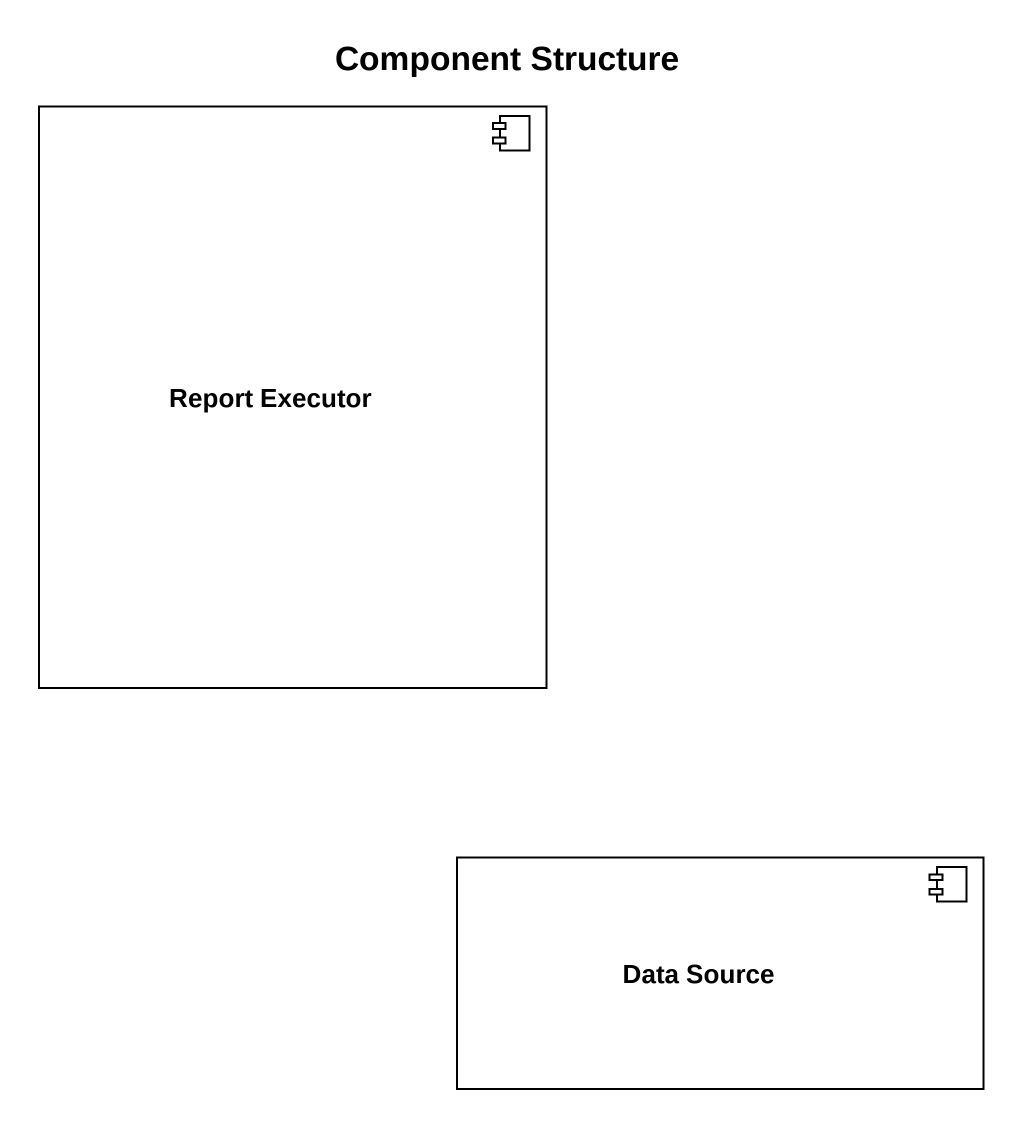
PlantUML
@startuml
title Component Structure
component "Report Executor" as Report_Executor
component "Data Source" as Data_Source
@enduml
